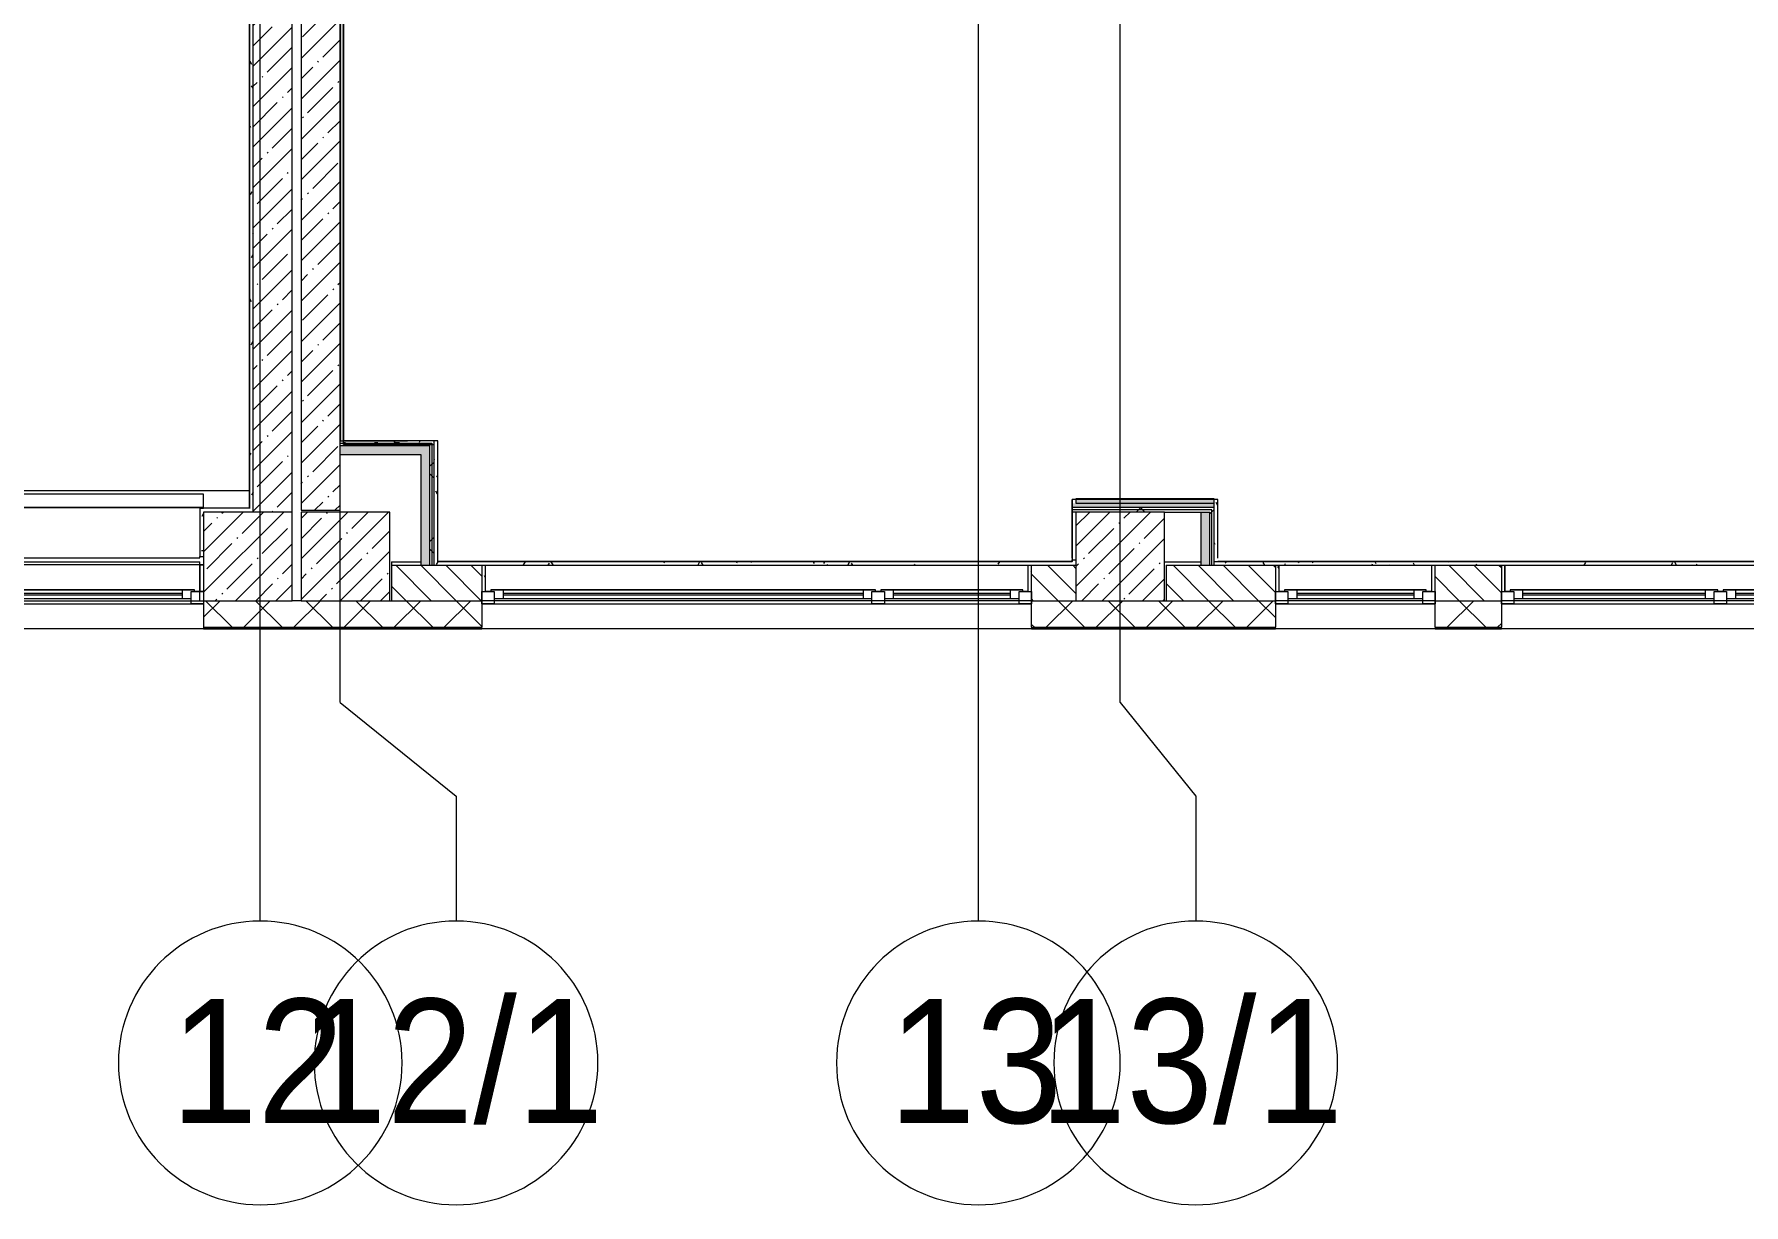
# Model space of a CAD drawing. Header units: millimetres. Extents: x -625 to 415037, y -3642 to 102118.
# Drawn here: x 185807 to 195449, y -3507 to 3093 of the extents above; entities that cross this region are included whole.
import ezdxf

# ---------------------------------------------------------------- set-up
doc = ezdxf.new("R2010")
doc.units = ezdxf.units.MM
doc.linetypes.add('Осевая', pattern=[6350, 1270, -952.5, 3175, -952.5])
for name, color, linetype, lineweight in [('A-GLAZ', 7, 'Continuous', 9), ('A-GLAZ-1', 7, 'Continuous', 5), ('A-WALL', 7, 'Continuous', 5), ('I-WALL', 7, 'Continuous', 5), ('S-COLS', 7, 'Continuous', 9), ('S-COLS-1', 7, 'Continuous', 5), ('Оси', 7, 'Continuous', 9), ('Оси-1', 7, 'Continuous', 20), ('Оси-2', 7, 'Осевая', 9)]:
    doc.layers.add(name, color=color, linetype=linetype, lineweight=lineweight)
doc.layers.add('A-WALL-1', color=9, linetype='Continuous', lineweight=5, true_color=0x808080)
doc.layers.add('A-WALL-FNSH-1', color=9, linetype='Continuous', lineweight=5, true_color=0x808080)
doc.styles.add('Arial', font='arial.ttf', dxfattribs={"width": 0.9, "height": 700})
pattern_1 = [(45, (148772.12, -0.94), (-114.04925, 114.04925), []), (45, (148886.17, -0.94), (-114.04925, 114.04925), [201.612, -40.322, 6.706, -33.617])]
pattern_2 = [(135, (148772.12, -0.94), (-70.71068, -70.71068), [])]
pattern_3 = [(0, (148772.123, -0.94), (243.84, 60.96), [20.117, -162.763, 20.117, -162.763, -975.36]), (0, (148772.123, -0.94), (243.84, 60.96), [-365.76, 20.117, -345.643, 20.117, -162.763, -426.72]), (0, (148772.123, -0.94), (243.84, 60.96), [-914.4, 20.117, -101.803, 20.117, -284.683]), (120, (148863.563, 29.54), (-174.71291, 180.691634), [20.117, -162.763, 20.117, -162.763, -975.36]), (120, (148863.563, 29.54), (-174.71291, 180.691634), [-365.76, 20.117, -345.643, 20.117, -162.763, -426.72]), (120, (148863.563, 29.54), (-174.71291, 180.691634), [-914.4, 20.117, -101.803, 20.117, -284.683]), (240, (148894.043, 151.46), (-69.12709, -241.651634), [20.117, -162.763, 20.117, -162.763, -975.36]), (240, (148894.043, 151.46), (-69.12709, -241.651634), [-365.76, 20.117, -345.643, 20.117, -162.763, -426.72]), (240, (148894.043, 151.46), (-69.12709, -241.651634), [-914.4, 20.117, -101.803, 20.117, -284.683])]
pattern_4 = [(45, (148772.12, -0.94), (-212.132, 212.132), []), (135, (148772.12, -0.94), (-212.132, -212.132), [])]

# ---------------------------------------------------------------- blocks, each defined once
blk = doc.blocks.new('BSC_Колонна _Прямоугольная - 500х500-V285-Объем проектирования 2 этажа')
at = {"layer": 'S-COLS-1'}
h = blk.add_hatch(dxfattribs=at)
h.set_pattern_fill('FP_11', color=256, style=0, pattern_type=2)
h.set_pattern_definition([(45, (-38790, -150), (-114.04925, 114.04925), []), (45, (-38675.95, -150), (-114.04925, 114.04925), [201.613, -40.323, 6.706, -33.617])])
h.paths.add_polyline_path([(-250, -250), (250, -250), (250, 250), (-250, 250), (-250, -50)])
for p, q in [((250, 250), (-250, 250)), ((-250, 250), (-250, -250)), ((250, -250), (250, 250)), ((-250, -250), (250, -250))]:
    blk.add_line(p, q, dxfattribs=at)
blk = doc.blocks.new('BSC_Колонна _Прямоугольная - 500х500-V286-Объем проектирования 2 этажа')
at = {"layer": 'S-COLS-1'}
h = blk.add_hatch(dxfattribs=at)
h.set_pattern_fill('FP_12', color=256, style=0, pattern_type=2)
h.set_pattern_definition([(45, (-43160, -150), (-114.04925, 114.04925), []), (45, (-43045.95, -150), (-114.04925, 114.04925), [201.613, -40.323, 6.706, -33.617])])
h.paths.add_polyline_path([(-250, -250), (250, -250), (250, 250), (-250, 250), (-250, -50)])
for p, q in [((250, 250), (-250, 250)), ((-250, 250), (-250, -250)), ((250, -250), (250, 250)), ((-250, -250), (250, -250))]:
    blk.add_line(p, q, dxfattribs=at)
blk = doc.blocks.new('120_Окно_СКБ_2Ст - 120_Окно_СКБ_2Ст 3100х2500 _мал_ створка слева-2_-22446420-Объем проектирования 2 этажа')
at = {"layer": 'A-GLAZ'}
for p, q in [((-1550, -127), (-1550, -57)), ((-1550, -57), (-1480, -57)), ((-1480, -57), (-1480, -127)), ((-720, -87), (-1480, -87)), ((-1480, -87), (-1480, -127)), ((-1430, -137), (-1430, -87)), ((-770, -137), (-770, -87)), ((-720, -127), (-720, -57)), ((-720, -57), (-650, -57)), ((-720, -127), (-720, -87)), ((-650, -57), (-650, -127)), ((1480, -87), (-650, -87)), ((-650, -87), (-650, -127)), ((-600, -137), (-600, -87)), ((1430, -137), (1430, -87)), ((1480, -127), (1480, -57)), ((1480, -57), (1550, -57)), ((1480, -127), (1480, -87)), ((1550, -57), (1550, -127)), ((-1480, -127), (-1550, -127)), ((-1480, -127), (-1500, -127)), ((-1500, -127), (-1500, -137)), ((-1500, -137), (-700, -137)), ((-700, -137), (-1500, -137)), ((-650, -127), (-720, -127)), ((-700, -127), (-720, -127)), ((-700, -137), (-700, -127)), ((-650, -127), (-670, -127)), ((-670, -127), (-670, -137)), ((-670, -137), (1500, -137)), ((1500, -137), (-670, -137)), ((1550, -127), (1480, -127)), ((1500, -127), (1480, -127)), ((1500, -137), (1500, -127))]:
    blk.add_line(p, q, dxfattribs=at)
at = {"layer": 'A-GLAZ-1'}
for p, q in [((1550, -57), (-1550, -57)), ((-1530, -127), (-1500, -127)), ((-1430, -107), (-770, -107)), ((-770, -117), (-1430, -117)), ((-700, -127), (-670, -127)), ((-600, -107), (1430, -107)), ((1430, -117), (-600, -117)), ((1500, -127), (1530, -127))]:
    blk.add_line(p, q, dxfattribs=at)
blk = doc.blocks.new('120_Окно_СКБ_2Ст - 120_Окно_СКБ_2Ст 2100х2400 _мал створка справа_-V319-Объем проектирования 2 этажа')
at = {"layer": 'A-GLAZ'}
for p, q in [((-1050, -127), (-1050, -57)), ((-1050, -57), (-980, -57)), ((-980, -57), (-980, -127)), ((150, -87), (-980, -87)), ((-980, -87), (-980, -127)), ((-930, -137), (-930, -87)), ((100, -137), (100, -87)), ((150, -127), (150, -57)), ((150, -57), (220, -57)), ((150, -127), (150, -87)), ((220, -57), (220, -127)), ((980, -87), (220, -87)), ((220, -87), (220, -127)), ((270, -137), (270, -87)), ((930, -137), (930, -87)), ((980, -127), (980, -57)), ((980, -57), (1050, -57)), ((980, -127), (980, -87)), ((1050, -57), (1050, -127)), ((-980, -127), (-1050, -127)), ((-980, -127), (-1000, -127)), ((-1000, -127), (-1000, -137)), ((-1000, -137), (170, -137)), ((170, -137), (-1000, -137)), ((220, -127), (150, -127)), ((170, -127), (150, -127)), ((170, -137), (170, -127)), ((220, -127), (200, -127)), ((200, -127), (200, -137)), ((200, -137), (1000, -137)), ((1000, -137), (200, -137)), ((1050, -127), (980, -127)), ((1000, -127), (980, -127)), ((1000, -137), (1000, -127))]:
    blk.add_line(p, q, dxfattribs=at)
at = {"layer": 'A-GLAZ-1'}
for p, q in [((1050, -57), (-1050, -57)), ((-1050, -127), (-1000, -127)), ((-930, -107), (100, -107)), ((100, -117), (-930, -117)), ((170, -127), (200, -127)), ((270, -107), (930, -107)), ((930, -117), (270, -117)), ((1000, -127), (1030, -127))]:
    blk.add_line(p, q, dxfattribs=at)
blk = doc.blocks.new('120_Окно_СКБ_2Ст - 120_Окно_СКБ_2Ст 2100х2500 _мал створка СЛЕВА_-V322-Объем проектирования 2 этажа')
at = {"layer": 'A-GLAZ'}
for p, q in [((-1050, -127), (-1050, -57)), ((-1050, -57), (-980, -57)), ((-980, -57), (-980, -127)), ((-220, -87), (-980, -87)), ((-980, -87), (-980, -127)), ((-930, -137), (-930, -87)), ((-270, -137), (-270, -87)), ((-220, -127), (-220, -57)), ((-220, -57), (-150, -57)), ((-220, -127), (-220, -87)), ((-150, -57), (-150, -127)), ((980, -87), (-150, -87)), ((-150, -87), (-150, -127)), ((-100, -137), (-100, -87)), ((930, -137), (930, -87)), ((980, -127), (980, -57)), ((980, -57), (1050, -57)), ((980, -127), (980, -87)), ((1050, -57), (1050, -127)), ((-980, -127), (-1050, -127)), ((-980, -127), (-1000, -127)), ((-1000, -127), (-1000, -137)), ((-1000, -137), (-200, -137)), ((-200, -137), (-1000, -137)), ((-150, -127), (-220, -127)), ((-200, -127), (-220, -127)), ((-200, -137), (-200, -127)), ((-150, -127), (-170, -127)), ((-170, -127), (-170, -137)), ((-170, -137), (1000, -137)), ((1000, -137), (-170, -137)), ((1050, -127), (980, -127)), ((1000, -127), (980, -127)), ((1000, -137), (1000, -127))]:
    blk.add_line(p, q, dxfattribs=at)
at = {"layer": 'A-GLAZ-1'}
for p, q in [((1050, -57), (-1050, -57)), ((-1030, -127), (-1000, -127)), ((-930, -107), (-270, -107)), ((-270, -117), (-930, -117)), ((-200, -127), (-170, -127)), ((-100, -107), (930, -107)), ((930, -117), (-100, -117)), ((1000, -127), (1030, -127))]:
    blk.add_line(p, q, dxfattribs=at)
blk = doc.blocks.new('BSC_Колонна _Прямоугольная - 500х500-V366-Объем проектирования 2 этажа')
at = {"layer": 'S-COLS-1'}
h = blk.add_hatch(dxfattribs=at)
h.set_pattern_fill('FP_112', color=256, style=0, pattern_type=2)
h.set_pattern_definition([(45, (-38240, -150), (-114.04925, 114.04925), []), (45, (-38125.95, -150), (-114.04925, 114.04925), [201.613, -40.323, 6.706, -33.617])])
h.paths.add_polyline_path([(250, -250), (250, 250), (-250, 250), (-250, -250), (177, -250)])
for p, q in [((250, 250), (-250, 250)), ((-250, 250), (-250, -250)), ((250, -250), (250, 250)), ((-250, -250), (250, -250))]:
    blk.add_line(p, q, dxfattribs=at)
blk = doc.blocks.new('120_Окно_СКБ_1Ст - 120_Окно_СКБ_1Ст 900х2500_h_-V390-Объем проектирования 2 этажа')
at = {"layer": 'A-GLAZ'}
for p, q in [((-450, -127), (-450, -57)), ((-450, -57), (-380, -57)), ((-380, -57), (-380, -127)), ((380, -87), (-380, -87)), ((-380, -87), (-380, -127)), ((-330, -137), (-330, -87)), ((330, -137), (330, -87)), ((380, -127), (380, -57)), ((380, -57), (450, -57)), ((380, -127), (380, -87)), ((450, -57), (450, -127)), ((-380, -127), (-450, -127)), ((-380, -127), (-400, -127)), ((-400, -127), (-400, -137)), ((-400, -137), (400, -137)), ((400, -137), (-400, -137)), ((450, -127), (380, -127)), ((400, -127), (380, -127)), ((400, -137), (400, -127))]:
    blk.add_line(p, q, dxfattribs=at)
at = {"layer": 'A-GLAZ-1'}
for p, q in [((450, -57), (-450, -57)), ((-430, -127), (-400, -127)), ((-330, -107), (330, -107)), ((330, -117), (-330, -117)), ((400, -127), (430, -127))]:
    blk.add_line(p, q, dxfattribs=at)
blk = doc.blocks.new('Зашивка приборов отопления25 - Зашивка приборов отопления-33322064-Объем проектирования 2 этажа')
at = {"layer": 'A-WALL'}
for p, q in [((36640, 23400), (34540, 23400)), ((34540, 23084), (34540, 23079)), ((34540, 23079), (36620, 23079)), ((36620, 23079), (34540, 23079)), ((34540, 23079), (34540, 23004)), ((34540, 23004), (36620, 23004))]:
    blk.add_line(p, q, dxfattribs=at)
blk = doc.blocks.new('Ось сетки - D8-29747960-Объем проектирования 2 этажа')
at = {"layer": 'Оси-1'}
for start, end in [(360, 180), (180, 360)]:
    blk.add_arc((0, 0), 4, start, end, dxfattribs=at)

msp = doc.modelspace()

# ---------------------------------------------------------------- hatches: boundary and pattern name
at = {"layer": 'A-WALL'}
h = msp.add_hatch(dxfattribs=at)
h.set_pattern_fill('FP_2', color=256, style=0, pattern_type=2)
h.set_pattern_definition(pattern_2)
h.paths.add_polyline_path([(191662.1, -100.9), (191682.1, -100.9), (191682.1, 99.1), (191432.1, 99.1), (191432.1, -100.9), (191525.5, -100.9)])
h.paths.add_polyline_path([(187826, -100.9), (188332.1, -100.9), (188332.1, 99.1), (187822.1, 99.1), (187822.1, -100.9)])
h = msp.add_hatch(dxfattribs=at)
h.set_pattern_fill('FP_2', color=256, style=0, pattern_type=2)
h.set_pattern_definition(pattern_2)
h.paths.add_polyline_path([(192248.3, -100.9), (192808.5, -100.9), (192808.5, 99.1), (192192.1, 99.1), (192192.1, -100.9)])
h.paths.add_polyline_path([(193708.5, -100.9), (194082.1, -100.9), (194082.1, 99.1), (193708.5, 99.1), (193708.5, 80.5)])
h = msp.add_hatch(dxfattribs=at)
h.set_pattern_fill('FP_24', color=256, style=0, pattern_type=2)
h.set_pattern_definition([(45, (148772.12, -0.94), (-141.42136, 141.42136), []), (135, (148772.12, -0.94), (-141.42136, -141.42136), [])])
h.paths.add_polyline_path([(224252.1, -250.9), (224472.1, -250.9), (224472.1, -100.9), (220332.1, -100.9), (220332.1, -250.9), (224048.6, -250.9)])
h.paths.add_polyline_path([(216098.5, -250.9), (219432.1, -250.9), (219432.1, -100.9), (215832.1, -100.9), (215832.1, -250.9)])
h.paths.add_polyline_path([(214182.1, -250.9), (214932.1, -250.9), (214932.1, -100.9), (213932.1, -100.9), (213932.1, -250.9)])
h.paths.add_polyline_path([(210182.1, -250.9), (210832.1, -250.9), (210832.1, -100.9), (209682.1, -100.9), (209682.1, -250.9)])
h.paths.add_polyline_path([(207582.1, -250.9), (207582.1, -100.9), (206832.1, -100.9), (206832.1, -250.9), (207425.7, -250.9)])
h.paths.add_polyline_path([(205182.1, -250.9), (205932.1, -250.9), (205932.1, -100.9), (205182.1, -100.9), (205182.1, -118.9)])
h.paths.add_polyline_path([(200682.1, -250.9), (202082.1, -250.9), (202082.1, -100.9), (200682.1, -100.9)])
h.paths.add_polyline_path([(196584.7, -250.9), (197582.1, -250.9), (197582.1, -100.9), (196182.1, -100.9), (196182.1, -250.9)])
h.paths.add_polyline_path([(191682.1, -250.9), (192808.5, -250.9), (192808.5, -100.9), (191432.1, -100.9), (191432.1, -250.9), (191525.5, -250.9)])
h.paths.add_polyline_path([(194082.1, -250.9), (194082.1, -100.9), (193708.5, -100.9), (193708.5, -250.9)])
h.paths.add_polyline_path([(187262.1, -250.9), (188332.1, -250.9), (188332.1, -100.9), (186762.1, -100.9), (186762.1, -250.9), (187189.1, -250.9)])
h.paths.add_polyline_path([(181782.1, -250.9), (182642.1, -250.9), (182642.1, -100.9), (181782.1, -100.9), (181782.1, -118.9)])
h.paths.add_polyline_path([(183575.5, -250.9), (184662.1, -250.9), (184662.1, -100.9), (183542.1, -100.9), (183542.1, -250.9)])
h.paths.add_polyline_path([(178516.3, -250.9), (179682.1, -250.9), (179682.1, -100.9), (177981.9, -100.9), (177981.9, -250.9)])
h.paths.add_polyline_path([(171289, -250.9), (171482.1, -250.9), (171482.1, -100.9), (170382.1, -100.9), (170382.1, -250.9), (171282.1, -250.9)])
h.paths.add_polyline_path([(174902.6, -250.9), (175181.9, -250.9), (175181.9, -100.9), (173582.1, -100.9), (173582.1, -250.9), (174332.1, -250.9)])
h.paths.add_polyline_path([(165432.1, -250.9), (166032.1, -250.9), (166032.1, -100.9), (164882.1, -100.9), (164882.1, -250.9)])
h.paths.add_polyline_path([(167582.1, -250.9), (167582.1, -100.9), (166932.1, -100.9), (166932.1, -250.9), (166952.6, -250.9)])
h.paths.add_polyline_path([(160932.1, -250.9), (161782.1, -250.9), (161782.1, -100.9), (160432.1, -100.9), (160432.1, -250.9), (160448, -250.9)])
h.paths.add_polyline_path([(155388.8, -250.9), (157332.1, -250.9), (157332.1, -100.9), (153402.1, -100.9), (153402.1, -250.9), (154666.1, -250.9)])
h.paths.add_polyline_path([(148662.1, -250.9), (152502.1, -250.9), (152502.1, -100.9), (148512.1, -100.9), (148512.1, -250.9)])
at = {"layer": 'I-WALL'}
h = msp.add_hatch(dxfattribs=at)
h.set_pattern_fill('FP_1', color=256, style=0, pattern_type=2)
h.set_pattern_definition(pattern_1)
h.paths.add_polyline_path([(187042.1, 399.1), (187262.1, 399.1), (187262.1, 7399.1), (187042.1, 7399.1), (187042.1, 399.1)])
h = msp.add_hatch(dxfattribs=at)
h.set_pattern_fill('FP_1', color=256, style=0, pattern_type=2)
h.set_pattern_definition(pattern_1)
h.paths.add_polyline_path([(187492.7, 409.1), (187532.1, 409.1), (187532.1, 7399.1), (187312.1, 7399.1), (187312.1, 409.1), (187491.8, 409.1)])
h = msp.add_hatch(dxfattribs=at)
h.set_pattern_fill('FP_191', color=256, style=0, pattern_type=2)
h.set_pattern_definition(pattern_3)
h.paths.add_polyline_path([(187532.1, 799.1), (187552.1, 799.1), (187552.1, 7378.1), (187532.1, 7379.1), (187532.1, 1618.9)])
h = msp.add_hatch(dxfattribs=at)
h.set_pattern_fill('FP_191', color=256, style=0, pattern_type=2)
h.set_pattern_definition(pattern_3)
h.paths.add_polyline_path([(187042.1, 399.1), (187041, 5249.1), (187022.1, 5249.1), (187022.1, 420.1), (187041.9, 399.3)])
h.paths.add_polyline_path([(187033.9, 399.1), (187041.9, 399.3), (187022.1, 419.1), (187022.1, 399.1)])
h = msp.add_hatch(dxfattribs=at)
h.set_pattern_fill('FP_192', color=256, style=0, pattern_type=2)
h.set_pattern_definition(pattern_4)
h.paths.add_polyline_path([(187809.2, 774.1), (188049.6, 774.1), (188049.6, 779.1), (187552.1, 779.1), (187552.1, 786.6), (187532.1, 786.6), (187533, 774.1), (187553.1, 774.1)])
for points in [[(187812.1, 724.1), (188037.1, 724.1), (188037.1, 774.1), (187532.1, 774.1), (187532.1, 724.1), (187810.1, 724.1)], [(187987.1, 99.1), (188037.1, 99.1), (188037.1, 724.1), (187987.1, 724.1), (187987.1, 119.1)], [(191683.9, 424.1), (192462.1, 424.1), (192462.1, 474.1), (191682.1, 474.1), (191682.1, 449.1), (191662.1, 448.4), (191662.1, 424.1), (191682.1, 424.1)], [(192387.1, 99.1), (192437.1, 99.1), (192437.1, 399.1), (192387.1, 399.1), (192387.1, 119.1)]]:
    msp.add_hatch(color=256, dxfattribs=at).paths.add_polyline_path(points)
h = msp.add_hatch(dxfattribs=at)
h.set_pattern_fill('FP_191', color=256, style=0, pattern_type=2)
h.set_pattern_definition(pattern_3)
h.paths.add_polyline_path([(187987.1, 779.1), (188062.1, 779.1), (188062.1, 799.1), (187553.1, 799.1), (187552.1, 779.1), (187962.2, 779.1)])
h = msp.add_hatch(dxfattribs=at)
h.set_pattern_fill('FP_192', color=256, style=0, pattern_type=2)
h.set_pattern_definition(pattern_4)
h.paths.add_polyline_path([(188049.6, 99.1), (188049.6, 774.1), (188037.1, 774.1), (188037.1, 99.1)])
h = msp.add_hatch(dxfattribs=at)
h.set_pattern_fill('FP_192', color=256, style=0, pattern_type=2)
h.set_pattern_definition(pattern_4)
h.paths.add_polyline_path([(188049.6, 99.1), (188062.1, 99.1), (188062.1, 779.1), (188049.6, 779.1), (188049.6, 119.1)])
h = msp.add_hatch(dxfattribs=at)
h.set_pattern_fill('FP_191', color=256, style=0, pattern_type=2)
h.set_pattern_definition(pattern_3)
h.paths.add_polyline_path([(188062.1, 119.1), (188082.1, 120.1), (188082.1, 799.1), (188062.1, 799.1), (188062.1, 119.2)])
h = msp.add_hatch(dxfattribs=at)
h.set_pattern_fill('FP_191', color=256, style=0, pattern_type=2)
h.set_pattern_definition(pattern_3)
h.paths.add_polyline_path([(186742.1, 149.1), (186762.1, 149.1), (186762.1, 399.1), (186742.1, 397.4), (186742.1, 396.2)])
h = msp.add_hatch(dxfattribs=at)
h.set_pattern_fill('FP_192', color=256, style=0, pattern_type=2)
h.set_pattern_definition(pattern_4)
h.paths.add_polyline_path([(192248.3, 411.6), (192462.1, 411.6), (192462.1, 424.1), (191662.1, 424.1), (191662.1, 411.6), (192182.1, 411.6)])
h = msp.add_hatch(dxfattribs=at)
h.set_pattern_fill('FP_192', color=256, style=0, pattern_type=2)
h.set_pattern_definition(pattern_4)
h.paths.add_polyline_path([(192449.6, 399.1), (192449.6, 411.6), (191662.1, 411.6), (191662.1, 399.1), (192437.1, 399.1)])
h = msp.add_hatch(dxfattribs=at)
h.set_pattern_fill('FP_192', color=256, style=0, pattern_type=2)
h.set_pattern_definition(pattern_4)
h.paths.add_polyline_path([(192449.6, 99.1), (192449.6, 399.1), (192437.1, 399.1), (192437.1, 99.1)])
h = msp.add_hatch(dxfattribs=at)
h.set_pattern_fill('FP_192', color=256, style=0, pattern_type=2)
h.set_pattern_definition(pattern_4)
h.paths.add_polyline_path([(192462.1, 99.1), (192462.1, 411.6), (192449.6, 411.6), (192449.6, 99.1)])
h = msp.add_hatch(dxfattribs=at)
h.set_pattern_fill('FP_191', color=256, style=0, pattern_type=2)
h.set_pattern_definition(pattern_3)
h.paths.add_polyline_path([(192462.1, 119.1), (192482.1, 120.1), (192482.1, 469.1), (192462.1, 469.1), (192462.1, 120.1)])
h = msp.add_hatch(dxfattribs=at)
h.set_pattern_fill('FP_191', color=256, style=0, pattern_type=2)
h.set_pattern_definition(pattern_3)
h.paths.add_polyline_path([(191662.1, 99.1), (191662.1, 119.1), (188062.1, 119.1), (188062.1, 99.1), (191525.5, 99.1)])
h = msp.add_hatch(dxfattribs=at)
h.set_pattern_fill('FP_191', color=256, style=0, pattern_type=2)
h.set_pattern_definition(pattern_3)
h.paths.add_polyline_path([(188352.1, -48.9), (188352.1, 99.1), (188332.1, 99.1), (188332.1, -48.9)])
h = msp.add_hatch(dxfattribs=at)
h.set_pattern_fill('FP_191', color=256, style=0, pattern_type=2)
h.set_pattern_definition(pattern_3)
h.paths.add_polyline_path([(191412.1, -48.9), (191432.1, -48.9), (191432.1, 99.1), (191412.1, 99.1), (191412.1, -38.9)])
h = msp.add_hatch(dxfattribs=at)
h.set_pattern_fill('FP_191', color=256, style=0, pattern_type=2)
h.set_pattern_definition(pattern_3)
h.paths.add_polyline_path([(192462.1, 99.1), (196182.1, 99.1), (196180.3, 119.1), (192462.1, 119.1)])
h = msp.add_hatch(dxfattribs=at)
h.set_pattern_fill('FP_191', color=256, style=0, pattern_type=2)
h.set_pattern_definition(pattern_3)
h.paths.add_polyline_path([(192808.5, -48.9), (192828.5, -48.9), (192828.5, 99.1), (192808.5, 99.1), (192808.5, 80.5)])
h = msp.add_hatch(dxfattribs=at)
h.set_pattern_fill('FP_191', color=256, style=0, pattern_type=2)
h.set_pattern_definition(pattern_3)
h.paths.add_polyline_path([(194082.1, -48.9), (194102.1, -48.9), (194102.1, 99.1), (194082.1, 99.1), (194082.1, 80.5)])

# ---------------------------------------------------------------- linework, layer by layer
at = {"layer": 'A-WALL'}
for p, q in [((187532.1, 786.6), (187532.1, 7399.1)), ((187532.1, 7379.1), (187532.1, 799.1)), ((187552.1, 779.1), (187552.1, 7378.1)), ((187042.1, 399.1), (187042.1, 6169.1)), ((187532.1, 786.6), (188049.6, 786.6)), ((187532.1, 774.1), (188037.1, 774.1)), ((188037.1, 774.1), (188037.1, 99.1)), ((188049.6, 786.6), (188049.6, 99.1)), ((186762.1, 419.1), (186742.1, 419.1)), ((192462.1, 424.1), (191662.1, 424.1)), ((192449.6, 411.6), (191662.1, 411.6)), ((192437.1, 99.1), (192437.1, 399.1)), ((192449.6, 99.1), (192449.6, 411.6)), ((188082.1, 120.1), (188082.1, 119.1)), ((191662.1, 119.1), (188082.1, 119.1)), ((191662.1, 119.1), (191662.1, 129.1)), ((183542.1, -100.9), (186762.1, -100.9)), ((187812.1, -100.9), (188332.1, -100.9)), ((191432.1, -100.9), (191682.1, -100.9)), ((192182.1, -100.9), (192808.5, -100.9)), ((193708.5, -100.9), (194082.1, -100.9)), ((186762.1, -258.9), (184662.1, -258.9)), ((186762.1, -250.9), (188332.1, -250.9)), ((186762.1, -253.9), (188332.1, -253.9)), ((191432.1, -258.9), (188332.1, -258.9)), ((191432.1, -250.9), (192808.5, -250.9)), ((191432.1, -253.9), (192808.5, -253.9)), ((193708.5, -258.9), (192808.5, -258.9)), ((193708.5, -250.9), (194082.1, -250.9)), ((193708.5, -253.9), (194082.1, -253.9)), ((196182.1, -258.9), (194082.1, -258.9))]:
    msp.add_line(p, q, dxfattribs=at)
at = {"layer": 'A-WALL-1'}
for p, q in [((187262.1, 399.1), (187262.1, 7399.1)), ((187312.1, 7399.1), (187312.1, 409.1)), ((187911.9, 799.1), (187532.1, 799.1)), ((187532.1, 409.1), (187532.1, 786.6)), ((187552.1, 779.1), (188062.1, 779.1)), ((188062.1, 99.1), (188062.1, 799.1)), ((187532.1, 724.1), (187987.1, 724.1)), ((187987.1, 724.1), (187987.1, 99.1)), ((186742.1, 419.1), (186742.1, 149.1)), ((187022.1, 420.1), (187022.1, 419.1)), ((187312.1, 409.1), (187532.1, 409.1)), ((192462.1, 469.1), (191662.1, 469.1)), ((191682.1, 399.1), (191662.1, 399.1)), ((192462.1, 474.1), (191682.1, 474.1)), ((191682.1, 469.1), (191682.1, 449.1)), ((191682.1, 449.1), (192462.1, 449.1)), ((192182.1, 399.1), (192437.1, 399.1)), ((192387.1, 399.1), (192387.1, 99.1)), ((192462.1, 99.1), (192462.1, 474.1)), ((186742.1, 149.1), (186762.1, 149.1)), ((187822.1, 99.1), (187822.1, -100.9)), ((187822.1, 99.1), (191682.1, 99.1)), ((188332.1, 99.1), (188332.1, -250.9)), ((188352.1, -48.9), (188352.1, 99.1)), ((191412.1, 99.1), (191412.1, -48.9)), ((191432.1, -250.9), (191432.1, 99.1)), ((191662.1, 139.6), (191662.1, 129.1)), ((191662.1, 129.1), (191682.1, 129.1)), ((192192.1, 99.1), (192192.1, -100.9)), ((192192.1, 99.1), (196182.1, 99.1)), ((196182.1, 119.1), (192462.1, 119.1)), ((192482.1, 119.1), (192482.1, 120.1)), ((192808.5, 99.1), (192808.5, -250.9)), ((192828.5, -48.9), (192828.5, 99.1)), ((193688.5, 99.1), (193688.5, -48.9)), ((193708.5, -250.9), (193708.5, 99.1)), ((194082.1, 99.1), (194082.1, -250.9)), ((194102.1, -48.9), (194102.1, 99.1)), ((188332.1, -48.9), (188352.1, -48.9)), ((191412.1, -48.9), (191432.1, -48.9)), ((192808.5, -48.9), (192828.5, -48.9)), ((193688.5, -48.9), (193708.5, -48.9)), ((194082.1, -48.9), (194102.1, -48.9)), ((186762.1, -100.9), (186762.1, -250.9)), ((187312.1, -100.9), (187262.1, -100.9))]:
    msp.add_line(p, q, dxfattribs=at)
at = {"layer": 'A-WALL-FNSH-1'}
for p, q in [((187553.1, 800.1), (187553.1, 7379.1)), ((187021.1, 5248.1), (187021.1, 420.1)), ((187022.1, 420.1), (187022.1, 5249.1)), ((188083.1, 800.1), (187553.1, 800.1)), ((188083.1, 120.1), (188083.1, 800.1)), ((186741.1, 420.1), (186741.1, 149.1)), ((187021.1, 420.1), (186741.1, 420.1)), ((191661.1, 470.1), (191661.1, 120.1)), ((192483.1, 470.1), (191661.1, 470.1)), ((191662.1, 419.6), (191661.1, 419.6)), ((191662.1, 139.6), (191662.1, 469.1)), ((192483.1, 139.1), (192483.1, 470.1)), ((186741.1, 149.1), (186742.1, 149.1)), ((186742.1, 99.1), (186741.1, 99.1)), ((186741.1, 99.1), (186741.1, -48.9)), ((191661.1, 120.1), (188083.1, 120.1)), ((188353.1, -48.9), (188353.1, 99.1)), ((191411.1, 99.1), (191411.1, -48.9)), ((191661.1, 139.6), (191662.1, 139.6)), ((192482.1, 139.1), (192483.1, 139.1)), ((196161.1, 120.1), (192482.1, 120.1)), ((192829.5, -48.9), (192829.5, 99.1)), ((193687.5, 99.1), (193687.5, -48.9)), ((194103.1, -48.9), (194103.1, 99.1)), ((186741.1, -48.9), (186742.1, -48.9)), ((188352.1, -48.9), (188353.1, -48.9)), ((191411.1, -48.9), (191412.1, -48.9)), ((192828.5, -48.9), (192829.5, -48.9)), ((193687.5, -48.9), (193688.5, -48.9)), ((194102.1, -48.9), (194103.1, -48.9)), ((186762.1, -250.9), (186762.1, -258.9)), ((186762.1, -258.9), (188332.1, -258.9)), ((188332.1, -258.9), (188332.1, -250.9)), ((191432.1, -250.9), (191432.1, -258.9)), ((191432.1, -258.9), (192808.5, -258.9)), ((192808.5, -258.9), (192808.5, -250.9)), ((193708.5, -250.9), (193708.5, -258.9)), ((193708.5, -258.9), (194082.1, -258.9)), ((194082.1, -258.9), (194082.1, -250.9))]:
    msp.add_line(p, q, dxfattribs=at)
at = {"layer": 'I-WALL'}
for p, q in [((184683.1, 520.1), (187021.1, 520.1)), ((187021.1, 519.1), (184683.1, 519.1)), ((184662.1, 119.1), (186742.1, 119.1)), ((184682.1, 140.1), (186742.1, 140.1)), ((186741.1, 140.1), (186741.1, 149.1)), ((186742.1, 140.1), (186742.1, 149.1)), ((186742.1, -100.9), (186742.1, 119.1)), ((186762.1, 99.1), (186742.1, 99.1)), ((187822.1, 119.1), (187987.1, 119.1)), ((187822.1, 119.1), (187822.1, 99.1)), ((192182.1, 119.1), (192387.1, 119.1)), ((186762.1, -48.9), (186742.1, -48.9)), ((191432.1, -100.9), (188332.1, -100.9)), ((193708.5, -100.9), (192808.5, -100.9)), ((196182.1, -100.9), (194082.1, -100.9))]:
    msp.add_line(p, q, dxfattribs=at)
at = {"layer": 'Оси'}
for p, q in [((187532.1, -675.7), (187532.1, 4324.3)), ((191932.1, -675.7), (191932.1, 4324.3)), ((187082.1, -1907.2), (187082.1, 3092.8)), ((191132.1, -1907.2), (191132.1, 3092.8)), ((187532.1, -675.7), (188186.5, -1203.3)), ((191932.1, -675.7), (192357.9, -1203.3)), ((188186.5, -1203.3), (188186.5, -1907.2)), ((192357.9, -1203.3), (192357.9, -1907.2))]:
    msp.add_line(p, q, dxfattribs=at)
at = {"layer": 'Оси-2'}
for p, q in [((191132.1, 3092.8), (191132.1, 22397.1)), ((187082.1, 3092.8), (187082.1, 18776.8))]:
    msp.add_line(p, q, dxfattribs=at)

# ---------------------------------------------------------------- block references
at = {"layer": 'A-GLAZ', "color": 3, "rotation": 180}
for name, p in [('120_Окно_СКБ_2Ст - 120_Окно_СКБ_2Ст 2100х2400 _мал створка справа_-V319-Объем проектирования 2 этажа', (185712.1, -175.9)), ('120_Окно_СКБ_2Ст - 120_Окно_СКБ_2Ст 3100х2500 _мал_ створка слева-2_-22446420-Объем проектирования 2 этажа', (189882.1, -175.9)), ('120_Окно_СКБ_1Ст - 120_Окно_СКБ_1Ст 900х2500_h_-V390-Объем проектирования 2 этажа', (193258.5, -175.9)), ('120_Окно_СКБ_2Ст - 120_Окно_СКБ_2Ст 2100х2500 _мал створка СЛЕВА_-V322-Объем проектирования 2 этажа', (195132.1, -175.9))]:
    msp.add_blockref(name, p, dxfattribs=at)
at = {"layer": 'A-WALL', "rotation": 180}
msp.add_blockref('Зашивка приборов отопления25 - Зашивка приборов отопления-33322064-Объем проектирования 2 этажа', (221302.1, 23503.1), dxfattribs=at)
at = {"layer": 'S-COLS'}
for name, p in [('BSC_Колонна _Прямоугольная - 500х500-V366-Объем проектирования 2 этажа', (187012.1, 149.1)), ('BSC_Колонна _Прямоугольная - 500х500-V285-Объем проектирования 2 этажа', (187562.1, 149.1)), ('BSC_Колонна _Прямоугольная - 500х500-V286-Объем проектирования 2 этажа', (191932.1, 149.1))]:
    msp.add_blockref(name, p, dxfattribs=at)
at = {"layer": 'Оси-1', "xscale": 199.9999999999999, "yscale": 199.9999999999999, "zscale": 199.9999999999999}
for p in [(187082.1, -2707.2), (188186.5, -2707.2), (191132.1, -2707.2), (192357.9, -2707.2)]:
    msp.add_blockref('Ось сетки - D8-29747960-Объем проектирования 2 этажа', p, dxfattribs=at)

# ---------------------------------------------------------------- texts
at = {"layer": 'Оси', "char_height": 700, "attachment_point": 1, "style": 'Arial'}
for s, insert, width in [('12/1', (187305.9, -2345.9), 2121.265), ('13/1', (191477.3, -2345.9), 2121.265), ('12', (186576.9, -2345.9), 1212.151), ('13', (190626.9, -2345.9), 1212.151)]:
    msp.add_mtext(s, dxfattribs=dict(at, insert=insert, width=width))

doc.saveas('drawing.dxf')
